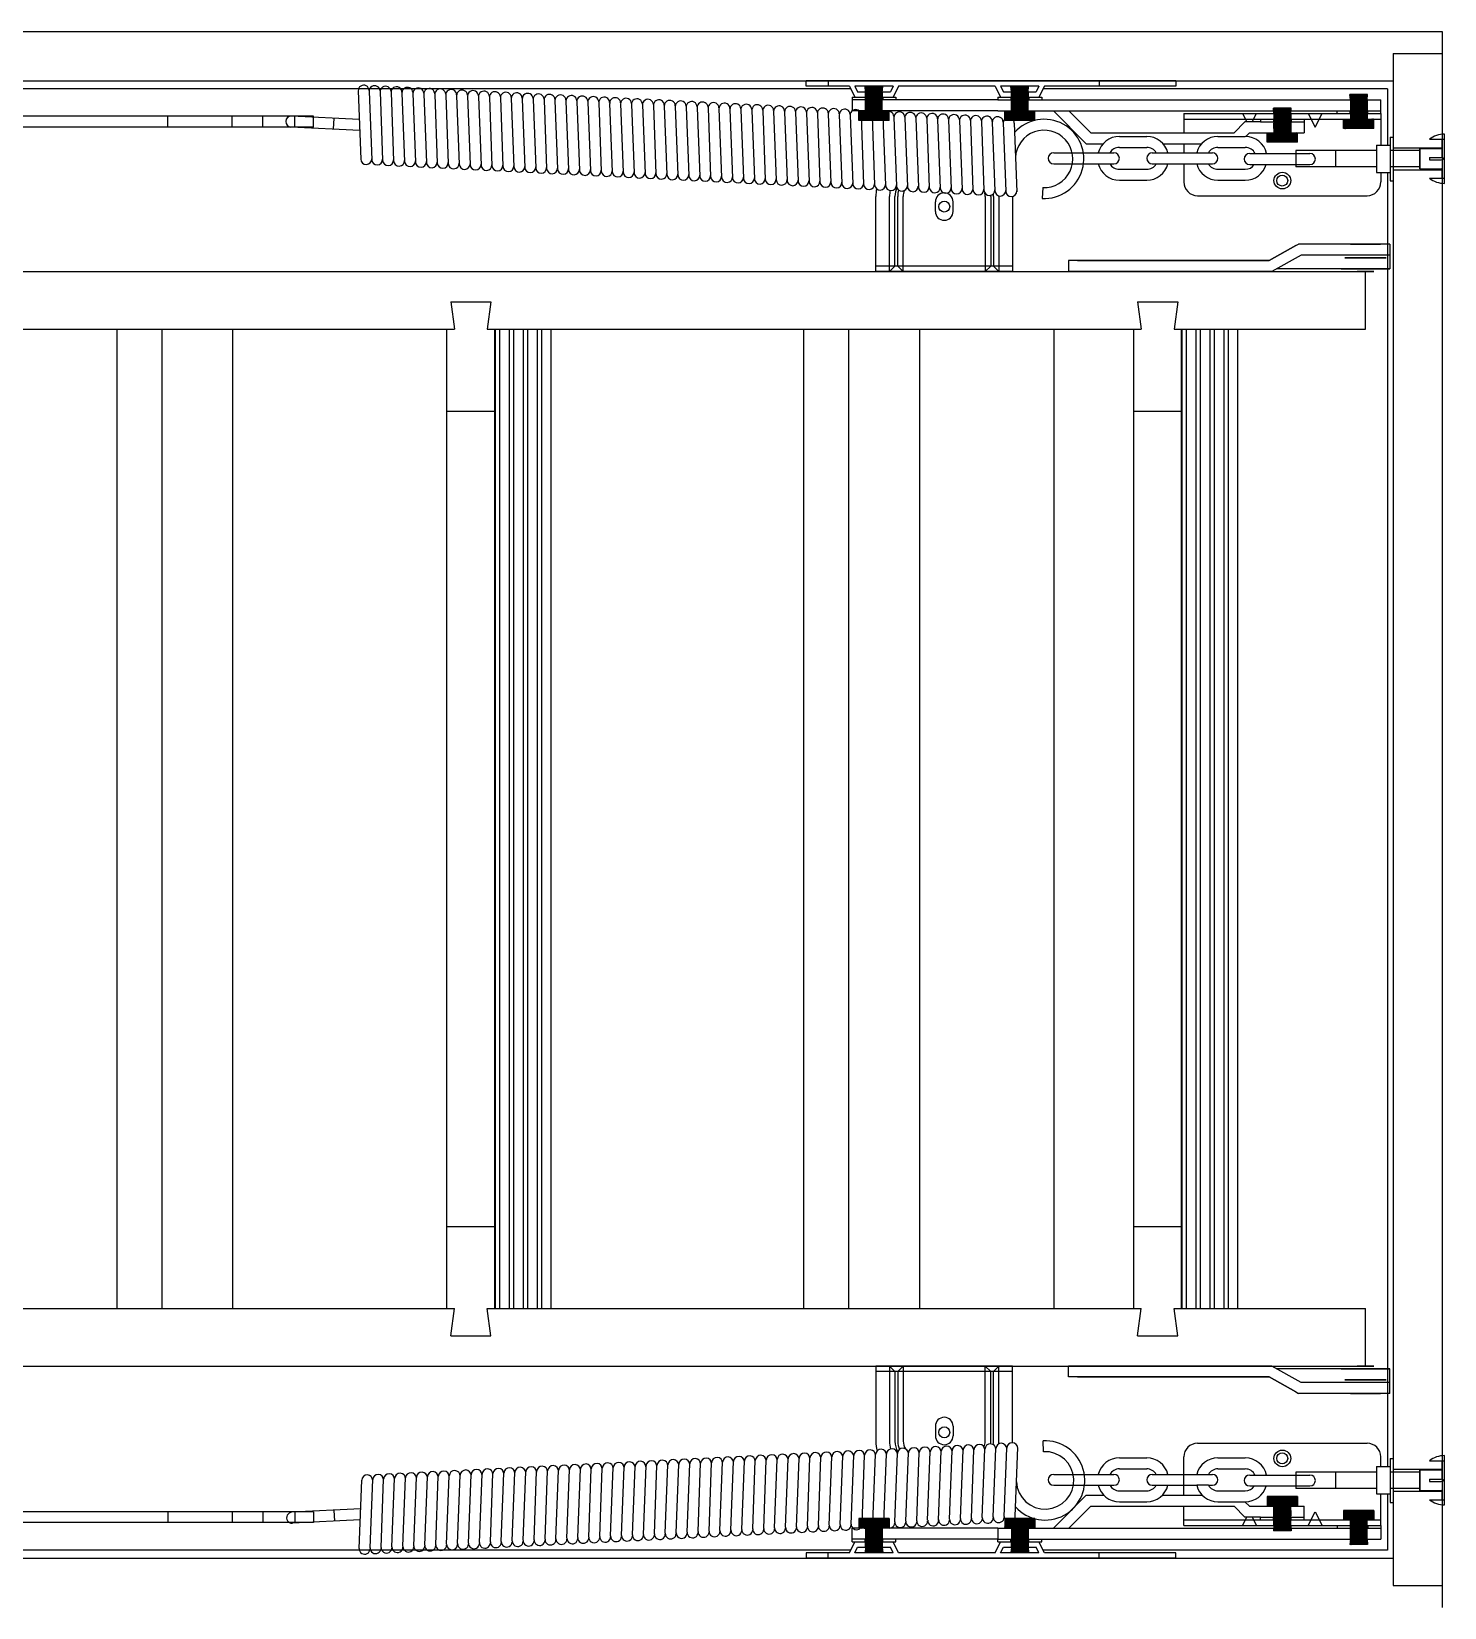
# Model space of a CAD drawing. Extents: x 267 to 3340, y 175 to 3589.
# Drawn here: x 2823 to 3340, y 1842 to 2418 of the extents above; entities that cross this region are included whole.
import ezdxf

# ---------------------------------------------------------------- set-up
doc = ezdxf.new("R2010")
doc.units = 0
doc.header["$LTSCALE"] = 20
doc.header["$MEASUREMENT"] = 0
doc.layers.get('0').update_dxf_attribs({"linetype": 'CONTINUOUS'})
pattern_1 = [(135, (5582.54032, -11795.42101), (-0.0883883476, -0.0883883476), [])]
pattern_2 = [(135, (5582.54032, -11695.42101), (-0.0883883476, -0.0883883476), [])]

msp = doc.modelspace()

# ---------------------------------------------------------------- hatches: boundary and pattern name
at = {"linetype": 'CONTINUOUS', "ltscale": 2}
h = msp.add_hatch(dxfattribs=at)
h.set_pattern_fill('ANSI31', angle=90, style=0)
h.set_pattern_definition(pattern_1)
h.paths.add_polyline_path([(3134.09, 2396.29), (3134.27, 2398.29), (3127.82, 2398.29), (3127.99, 2396.29), (3127.99, 2389.29), (3125.54, 2389.29), (3125.54, 2385.79), (3136.54, 2385.79), (3136.54, 2389.29), (3134.09, 2389.29)])
h.paths.add_polyline_path([(3181.28, 2389.29), (3178.83, 2389.29), (3178.83, 2385.79), (3189.83, 2385.79), (3189.83, 2389.29), (3187.38, 2389.29), (3187.38, 2396.29), (3187.55, 2398.29), (3181.1, 2398.29), (3181.28, 2396.29)])
h = msp.add_hatch(dxfattribs=at)
h.set_pattern_fill('ANSI31', angle=90, style=0)
h.set_pattern_definition(pattern_1)
h.paths.add_polyline_path([(3277.22, 2381.29), (3274.77, 2381.29), (3274.77, 2377.79), (3285.77, 2377.79), (3285.77, 2381.29), (3283.32, 2381.29), (3283.32, 2388.29), (3283.49, 2390.29), (3277.04, 2390.29), (3277.22, 2388.29)])
h.paths.add_polyline_path([(3305.13, 2386.29), (3302.68, 2386.29), (3302.68, 2382.79), (3313.68, 2382.79), (3313.68, 2386.29), (3311.23, 2386.29), (3311.23, 2393.29), (3311.4, 2395.29), (3304.95, 2395.29), (3305.13, 2393.29)])
h = msp.add_hatch(dxfattribs=at)
h.set_pattern_fill('ANSI31', angle=90, style=0)
h.set_pattern_definition(pattern_2)
h.paths.add_polyline_path([(3277.22, 1872.29), (3277.04, 1870.29), (3283.49, 1870.29), (3283.32, 1872.29), (3283.32, 1879.29), (3285.77, 1879.29), (3285.77, 1882.79), (3274.77, 1882.79), (3274.77, 1879.29), (3277.22, 1879.29)])
h.paths.add_polyline_path([(3311.23, 1874.29), (3313.68, 1874.29), (3313.68, 1877.79), (3302.68, 1877.79), (3302.68, 1874.29), (3305.13, 1874.29), (3305.13, 1867.29), (3304.95, 1865.29), (3311.4, 1865.29), (3311.23, 1867.29)])
h = msp.add_hatch(dxfattribs=at)
h.set_pattern_fill('ANSI31', angle=90, style=0)
h.set_pattern_definition(pattern_2)
h.paths.add_polyline_path([(3187.38, 1871.29), (3189.83, 1871.29), (3189.83, 1874.79), (3178.83, 1874.79), (3178.83, 1871.29), (3181.28, 1871.29), (3181.28, 1864.29), (3181.1, 1862.29), (3187.55, 1862.29), (3187.38, 1864.29)])
h.paths.add_polyline_path([(3127.99, 1864.29), (3127.82, 1862.29), (3134.27, 1862.29), (3134.09, 1864.29), (3134.09, 1871.29), (3136.54, 1871.29), (3136.54, 1874.79), (3125.54, 1874.79), (3125.54, 1871.29), (3127.99, 1871.29)])

# ---------------------------------------------------------------- linework, layer by layer
at = {"color": 7, "linetype": 'CONTINUOUS', "ltscale": 2}
for p, q in [((2163.72, 2418.29), (3338.72, 2418.29)), ((3338.72, 2418.29), (3338.72, 1842.29)), ((3320.72, 2410.29), (3338.72, 2410.29)), ((3320.72, 2410.29), (3320.72, 1850.29)), ((2181.72, 2400.29), (3320.72, 2400.29)), ((3114.32, 2400.29), (3114.32, 2398.29)), ((3213.32, 2400.29), (3213.32, 2398.29)), ((3320.72, 2379.7), (3320.72, 2363.7)), ((3285.22, 2374.79), (3285.22, 2368.79)), ((3299.71, 2374.79), (3299.71, 2368.79)), ((3248.97, 2369.94), (3253.25, 2369.94)), ((3320.72, 1896.7), (3320.72, 1880.7)), ((3285.22, 1891.79), (3285.22, 1885.79)), ((3299.71, 1891.79), (3299.71, 1885.79)), ((3253.25, 1886.94), (3248.97, 1886.94)), ((3114.32, 1860.29), (3114.32, 1862.29)), ((3213.32, 1860.29), (3213.32, 1862.29)), ((2181.72, 1860.29), (3320.72, 1860.29)), ((3320.72, 1850.29), (3338.72, 1850.29))]:
    msp.add_line(p, q, dxfattribs=at)
at = {"color": 7, "linetype": 'CONTINUOUS'}
for p, q in [((3122.54, 2397.29), (2184.72, 2397.29)), ((2942.56, 2396.6), (2943.5, 2371.62)), ((2946.56, 2396.4), (2947.5, 2371.42)), ((2950.55, 2396.2), (2951.49, 2371.22)), ((3106.32, 2398.29), (3106.32, 2400.29)), ((3241.32, 2400.29), (3106.32, 2400.29)), ((3122.04, 2398.29), (3106.32, 2398.29)), ((3122.04, 2398.29), (3124.04, 2394.29)), ((3124.04, 2398.29), (3125.04, 2396.29)), ((3138.04, 2398.29), (3124.04, 2398.29)), ((3125.04, 2396.29), (3127.99, 2396.29)), ((3127.99, 2396.29), (3127.82, 2398.29)), ((3127.99, 2389.29), (3127.99, 2396.29)), ((3127.99, 2396.29), (3127.99, 2394.29)), ((3134.09, 2396.29), (3134.27, 2398.29)), ((3134.09, 2389.29), (3134.09, 2396.29)), ((3134.09, 2396.29), (3134.09, 2394.29)), ((3134.09, 2396.29), (3137.04, 2396.29)), ((3138.04, 2398.29), (3137.04, 2396.29)), ((3140.04, 2398.29), (3138.04, 2394.29)), ((3175.33, 2398.29), (3140.04, 2398.29)), ((3175.33, 2398.29), (3177.33, 2394.29)), ((3177.33, 2398.29), (3178.33, 2396.29)), ((3191.33, 2398.29), (3177.33, 2398.29)), ((3178.33, 2396.29), (3181.28, 2396.29)), ((3181.28, 2396.29), (3181.1, 2398.29)), ((3181.28, 2389.29), (3181.28, 2396.29)), ((3181.28, 2396.29), (3181.28, 2394.29)), ((3187.38, 2396.29), (3187.55, 2398.29)), ((3187.38, 2389.29), (3187.38, 2396.29)), ((3187.38, 2396.29), (3187.38, 2394.29)), ((3187.38, 2396.29), (3190.33, 2396.29)), ((3191.33, 2398.29), (3190.33, 2396.29)), ((3193.33, 2398.29), (3191.33, 2394.29)), ((3318.72, 2397.29), (3192.83, 2397.29)), ((3241.32, 2398.29), (3193.33, 2398.29)), ((3241.32, 2400.29), (3241.32, 2398.29)), ((3318.72, 2397.29), (3318.72, 2376.79)), ((2954.55, 2396.01), (2955.49, 2371.02)), ((2958.54, 2395.81), (2959.48, 2370.82)), ((2962.54, 2395.61), (2963.48, 2370.63)), ((2966.53, 2395.41), (2967.47, 2370.43)), ((2970.53, 2395.21), (2971.47, 2370.23)), ((2974.52, 2395.01), (2975.46, 2370.03)), ((2978.52, 2394.81), (2979.46, 2369.83)), ((2982.51, 2394.61), (2983.45, 2369.63)), ((2986.51, 2394.41), (2987.45, 2369.43)), ((2990.5, 2394.22), (2991.44, 2369.23)), ((2994.5, 2394.02), (2995.44, 2369.03)), ((2998.49, 2393.82), (2999.43, 2368.84)), ((3002.49, 2393.62), (3003.43, 2368.64)), ((3006.48, 2393.42), (3007.42, 2368.44)), ((3010.48, 2393.22), (3011.42, 2368.24)), ((3014.47, 2393.02), (3015.41, 2368.04)), ((3018.47, 2392.82), (3019.41, 2367.84)), ((3022.46, 2392.62), (3023.4, 2367.64)), ((3026.46, 2392.43), (3027.4, 2367.44)), ((3030.45, 2392.23), (3031.39, 2367.24)), ((3034.45, 2392.03), (3035.39, 2367.05)), ((3038.44, 2391.83), (3039.38, 2366.85)), ((3042.44, 2391.63), (3043.38, 2366.65)), ((3046.43, 2391.43), (3047.37, 2366.45)), ((3050.43, 2391.23), (3051.37, 2366.25)), ((3054.42, 2391.03), (3055.36, 2366.05)), ((3058.42, 2390.83), (3059.36, 2365.85)), ((3062.41, 2390.64), (3063.35, 2365.65)), ((3066.41, 2390.44), (3067.35, 2365.45)), ((3123.04, 2394.29), (3127.99, 2394.29)), ((3123.04, 2394.29), (3123.04, 2393.29)), ((3123.04, 2393.29), (3123.04, 2389.29)), ((3127.99, 2393.29), (3123.04, 2393.29)), ((3127.79, 2394.29), (3127.79, 2393.29)), ((3134.09, 2394.29), (3139.04, 2394.29)), ((3176.33, 2393.29), (3134.09, 2393.29)), ((3134.29, 2394.29), (3134.29, 2393.29)), ((3139.04, 2394.29), (3139.04, 2393.29)), ((3176.33, 2394.29), (3181.28, 2394.29)), ((3176.33, 2394.29), (3176.33, 2393.29)), ((3176.33, 2393.29), (3181.28, 2393.29)), ((3181.08, 2394.29), (3181.08, 2393.29)), ((3187.38, 2394.29), (3192.33, 2394.29)), ((3187.38, 2393.29), (3192.33, 2393.29)), ((3187.58, 2394.29), (3187.58, 2393.29)), ((3192.33, 2394.29), (3192.33, 2393.29)), ((3192.33, 2393.29), (3305.22, 2393.29)), ((3311.4, 2395.29), (3304.95, 2395.29)), ((3305.13, 2393.29), (3304.95, 2395.29)), ((3305.13, 2393.29), (3305.13, 2386.29)), ((3311.23, 2393.29), (3311.4, 2395.29)), ((3311.23, 2393.29), (3311.23, 2386.29)), ((3311.32, 2393.29), (3316.27, 2393.29)), ((3316.27, 2388.29), (3316.27, 2393.29)), ((2926.28, 2387.29, 0.07), (2791.46, 2387.29, 0.07)), ((2872.98, 2383.29, 0.07), (2872.98, 2387.29, 0.07)), ((2896.48, 2383.29, 0.07), (2896.48, 2387.29, 0.07)), ((2907.69, 2383.29, 0.07), (2907.69, 2387.29, 0.07)), ((2942.96, 2386.12), (2918.16, 2387.35)), ((2919.43, 2383.29, 0.07), (2919.43, 2387.29, 0.07)), ((2926.28, 2383.29, 0.07), (2926.28, 2387.29, 0.07)), ((2933.62, 2386.58), (2933.42, 2382.59)), ((3070.4, 2390.24), (3071.34, 2365.26)), ((3074.4, 2390.04), (3075.34, 2365.06)), ((3078.39, 2389.84), (3079.33, 2364.86)), ((3082.39, 2389.64), (3083.33, 2364.66)), ((3086.38, 2389.44), (3087.32, 2364.46)), ((3090.38, 2389.24), (3091.32, 2364.26)), ((3094.37, 2389.04), (3095.31, 2364.06)), ((3098.37, 2388.85), (3099.31, 2363.86)), ((3102.36, 2388.65), (3103.3, 2363.66)), ((3106.36, 2388.45), (3107.3, 2363.47)), ((3110.35, 2388.25), (3111.29, 2363.27)), ((3114.35, 2388.05), (3115.29, 2363.07)), ((3118.34, 2387.85), (3119.28, 2362.87)), ((3122.34, 2387.65), (3123.28, 2362.67)), ((3127.99, 2389.29), (3123.04, 2389.29)), ((3125.54, 2385.79), (3125.54, 2389.29)), ((3136.54, 2385.79), (3125.54, 2385.79)), ((3126.33, 2387.45), (3127.27, 2362.47)), ((3130.33, 2387.25), (3131.27, 2362.27)), ((3176.33, 2389.29), (3134.09, 2389.29)), ((3134.33, 2387.06), (3135.26, 2362.07)), ((3136.54, 2385.79), (3136.54, 2389.29)), ((3138.32, 2386.86), (3139.26, 2361.87)), ((3142.32, 2386.66), (3143.25, 2361.68)), ((3146.31, 2386.46), (3147.25, 2361.48)), ((3150.31, 2386.26), (3151.24, 2361.28)), ((3154.3, 2386.06), (3155.24, 2361.08)), ((3158.3, 2385.86), (3159.23, 2360.88)), ((3162.29, 2385.66), (3163.23, 2360.68)), ((3166.29, 2385.46), (3167.22, 2360.48)), ((3170.28, 2385.27), (3171.22, 2360.28)), ((3174.28, 2385.07), (3175.21, 2360.08)), ((3176.33, 2389.29), (3181.28, 2389.29)), ((3178.27, 2384.87), (3179.21, 2359.89)), ((3178.83, 2385.79), (3178.83, 2389.29)), ((3189.83, 2385.79), (3178.83, 2385.79)), ((3182.26, 2384.77), (3183.2, 2359.69)), ((3187.38, 2389.29), (3277.13, 2389.29)), ((3189.83, 2385.79), (3189.83, 2389.29)), ((3208.61, 2377.29), (3196.61, 2389.29)), ((3210.27, 2381.29), (3202.27, 2389.29)), ((3244.27, 2388.29), (3277.22, 2388.29)), ((3244.27, 2388.29), (3244.27, 2381.29)), ((3244.27, 2386.29), (3277.22, 2386.29)), ((3266.61, 2385.29), (3262.61, 2381.29)), ((3265.77, 2388.29), (3267.27, 2385.29)), ((3272.27, 2385.29), (3266.61, 2385.29)), ((3269.27, 2385.29), (3270.77, 2388.29)), ((3272.27, 2386.29), (3272.27, 2385.29)), ((3272.27, 2385.29), (3277.22, 2385.29)), ((3277.02, 2386.29), (3277.02, 2385.29)), ((3283.49, 2390.29), (3277.04, 2390.29)), ((3277.22, 2388.29), (3277.04, 2390.29)), ((3277.22, 2388.29), (3277.22, 2381.29)), ((3277.22, 2382.79), (3277.22, 2384.79)), ((3283.32, 2388.29), (3283.49, 2390.29)), ((3283.32, 2388.29), (3283.32, 2381.29)), ((3283.32, 2388.29), (3305.22, 2388.29)), ((3283.32, 2386.29), (3305.22, 2386.29)), ((3283.32, 2385.29), (3288.27, 2385.29)), ((3283.32, 2382.79), (3283.32, 2384.79)), ((3283.4, 2389.29), (3305.22, 2389.29)), ((3283.52, 2386.29), (3283.52, 2385.29)), ((3288.27, 2386.29), (3288.27, 2385.29)), ((3288.27, 2385.29), (3288.27, 2381.29)), ((3289.77, 2388.29), (3292.27, 2383.29)), ((3292.27, 2383.29), (3294.77, 2388.29)), ((3300.27, 2388.29), (3300.27, 2389.29)), ((3300.27, 2388.29), (3305.22, 2388.29)), ((3302.68, 2382.79), (3302.68, 2386.29)), ((3305.02, 2388.29), (3305.02, 2389.29)), ((3311.32, 2389.29), (3316.27, 2389.29)), ((3311.32, 2388.29), (3316.27, 2388.29)), ((3311.32, 2388.29), (3316.27, 2388.29)), ((3311.32, 2386.29), (3316.27, 2386.29)), ((3311.52, 2388.29), (3311.52, 2389.29)), ((3313.68, 2382.79), (3313.68, 2386.29)), ((3316.27, 2388.29), (3316.27, 2376.79)), ((2926.28, 2383.29, 0.07), (2791.46, 2383.29, 0.07)), ((2943.11, 2382.1), (2917.96, 2383.36)), ((3210.27, 2381.29), (3262.61, 2381.29)), ((3220.72, 2379.94), (3230.72, 2379.94)), ((3256.72, 2379.94), (3266.72, 2379.94)), ((3268.27, 2381.29), (3266.92, 2379.94)), ((3268.27, 2381.29), (3277.22, 2381.29)), ((3274.77, 2377.79), (3274.77, 2381.29)), ((3283.32, 2381.29), (3288.27, 2381.29)), ((3285.77, 2377.79), (3285.77, 2381.29)), ((3313.68, 2382.79), (3302.68, 2382.79)), ((3319.72, 2379.7), (3319.72, 2363.7)), ((3319.72, 2379.7), (3320.72, 2379.7)), ((3334.02, 2378.91), (3339.52, 2378.91)), ((3338.72, 2372.59), (3338.72, 2378.91)), ((3339.52, 2362.79), (3339.52, 2380.79)), ((3196.72, 2373.94), (3218.72, 2373.94)), ((3208.61, 2377.29), (3214.76, 2377.29)), ((3220.72, 2375.94), (3230.72, 2375.94)), ((3232.72, 2373.94), (3254.72, 2373.94)), ((3236.67, 2377.29), (3250.76, 2377.29)), ((3244.27, 2377.29), (3244.27, 2373.94)), ((3256.72, 2375.94), (3266.72, 2375.94)), ((3268.34, 2373.69), (3290.34, 2373.69)), ((3285.77, 2377.79), (3274.77, 2377.79)), ((3314.72, 2374.79), (3285.22, 2374.79)), ((3314.72, 2376.79), (3314.72, 2366.79)), ((3314.72, 2376.79), (3319.72, 2376.79)), ((3314.72, 2374.79), (3314.72, 2368.79)), ((3330.52, 2374.79), (3319.72, 2374.79)), ((3320.72, 2375.79), (3338.72, 2375.79)), ((3330.52, 2375.54), (3338.32, 2375.54)), ((3330.52, 2368.04), (3330.52, 2375.54)), ((3330.52, 2375.54), (3330.52, 2368.04)), ((3196.72, 2369.94), (3218.72, 2369.94)), ((3220.72, 2367.94), (3230.72, 2367.94)), ((3232.72, 2369.94), (3248.97, 2369.94)), ((3244.27, 2369.94), (3244.27, 2363.29)), ((3253.25, 2369.94), (3254.72, 2369.94)), ((3256.72, 2367.94), (3266.72, 2367.94)), ((3268.34, 2369.69), (3290.34, 2369.69)), ((3314.72, 2368.79), (3285.22, 2368.79)), ((3330.52, 2368.79), (3319.72, 2368.79)), ((3320.72, 2367.79), (3338.72, 2367.79)), ((3330.52, 2368.04), (3338.32, 2368.04)), ((3334.02, 2372.19), (3334.02, 2371.39)), ((3334.02, 2372.19), (3338.32, 2372.19)), ((3334.02, 2371.39), (3338.32, 2371.39)), ((3338.72, 2371.46), (3338.72, 2364.66)), ((3338.72, 2364.66), (3338.72, 2367.64)), ((3220.72, 2363.94), (3230.72, 2363.94)), ((3256.72, 2363.94), (3266.72, 2363.94)), ((3314.72, 2366.79), (3319.72, 2366.79)), ((3316.27, 2366.79), (3316.27, 2363.29)), ((3318.72, 2366.79), (3318.72, 1893.79)), ((3319.72, 2363.7), (3320.72, 2363.7)), ((3334.02, 2364.66), (3339.52, 2364.66)), ((3131.72, 2330.54), (3131.72, 2358.04)), ((3136.72, 2330.54), (3136.72, 2358.04)), ((3138.72, 2332.54), (3138.72, 2358.04)), ((3139.72, 2332.54), (3139.72, 2358.04)), ((3141.72, 2330.54), (3141.72, 2358.04)), ((3153.47, 2352.54), (3153.47, 2356.04)), ((3159.97, 2352.54), (3159.97, 2356.04)), ((3171.72, 2358.04), (3171.72, 2330.54)), ((3173.72, 2358.04), (3173.72, 2332.54)), ((3174.72, 2358.04), (3174.72, 2332.54)), ((3176.72, 2358.04), (3176.72, 2330.54)), ((3181.72, 2358.03), (3181.72, 2330.54)), ((3192.7, 2361.22), (3192.5, 2357.22)), ((3249.27, 2358.29), (3311.27, 2358.29)), ((3285.2, 2340.03, 25), (3275.42, 2334.54, 25)), ((3275.42, 2334.54), (3285.2, 2340.03)), ((3285.2, 2340.03, 25), (3286.12, 2340.54, 25)), ((3285.2, 2340.03), (3286.12, 2340.54)), ((3316.21, 2340.54, 25), (3286.12, 2340.54, 25)), ((3287.16, 2340.54), (3286.12, 2340.54)), ((3286.12, 2340.54), (3286.12, 2340.54, 25)), ((3319.56, 2340.54), (3287.16, 2340.54)), ((3319.56, 2340.54, 12.5), (3319.56, 2331.54, 12.5)), ((3275.42, 2334.54), (3202.07, 2334.54)), ((3202.07, 2334.54, 12.5), (3202.07, 2334.54)), ((3202.07, 2334.54, 12.5), (3202.07, 2330.54)), ((3205.42, 2334.54, 25), (3275.42, 2334.54, 25)), ((3275.42, 2334.54, 25), (3275.42, 2334.54)), ((3287.16, 2336.54), (3276.46, 2330.54)), ((3316.21, 2336.54, 25), (3287.16, 2336.54, 25)), ((3319.56, 2336.54), (3287.16, 2336.54)), ((2306.72, 2330.54), (3310.72, 2330.54)), ((3181.72, 2332.54), (3131.72, 2332.54)), ((3181.72, 2330.54), (3131.72, 2330.54)), ((3138.72, 2332.54), (3136.72, 2330.54)), ((3141.72, 2330.54), (3139.72, 2332.54)), ((3173.72, 2332.54), (3171.72, 2330.54)), ((3176.72, 2330.54), (3174.72, 2332.54)), ((3202.07, 2330.54, 37.5), (3276.46, 2330.54, 25)), ((3276.46, 2330.54), (3202.07, 2330.54, 12.5)), ((3310.72, 2309.54), (3310.72, 2330.54)), ((2976.37, 2319.54), (2991.07, 2319.54)), ((2976.37, 2319.54), (2977.71, 2309.54)), ((2991.07, 2319.54), (2989.74, 2309.54)), ((3227.37, 2319.54), (3228.71, 2309.54)), ((3227.37, 2319.54), (3242.07, 2319.54)), ((3242.07, 2319.54), (3240.74, 2309.54)), ((2738.74, 2309.54), (2977.71, 2309.54)), ((2854.31, 2309.54), (2854.31, 2149.38)), ((2870.76, 2309.54), (2870.76, 2149.38)), ((2896.65, 2309.54), (2896.65, 2149.38)), ((2974.97, 2149.38), (2974.97, 2309.54)), ((2989.74, 2309.54), (3228.71, 2309.54)), ((2992.47, 2149.38), (2992.47, 2309.54)), ((2992.67, 2149.38), (2992.67, 2309.54)), ((2994.26, 2149.38), (2994.26, 2309.54)), ((2997.8, 2149.38), (2997.8, 2309.54)), ((2999.39, 2149.38), (2999.39, 2309.54)), ((3002.93, 2149.38), (3002.93, 2309.54)), ((3004.52, 2149.38), (3004.52, 2309.54)), ((3008.06, 2149.38), (3008.06, 2309.54)), ((3009.65, 2149.38), (3009.65, 2309.54)), ((3013.03, 2149.38), (3013.03, 2309.54)), ((3105.31, 2309.54), (3105.31, 2149.38)), ((3121.76, 2309.54), (3121.76, 2149.38)), ((3147.65, 2309.54), (3147.65, 2149.38)), ((3196.72, 2309.54), (3196.72, 1951.54)), ((3225.97, 2149.38), (3225.97, 2309.54)), ((3240.74, 2309.54), (3310.72, 2309.54)), ((3243.47, 2149.38), (3243.47, 2309.54)), ((3243.67, 2149.38), (3243.67, 2309.54)), ((3245.26, 2149.38), (3245.26, 2309.54)), ((3248.8, 2149.38), (3248.8, 2309.54)), ((3250.39, 2149.38), (3250.39, 2309.54)), ((3253.93, 2149.38), (3253.93, 2309.54)), ((3255.52, 2149.38), (3255.52, 2309.54)), ((3259.06, 2149.38), (3259.06, 2309.54)), ((3260.65, 2149.38), (3260.65, 2309.54)), ((3264.03, 2149.38), (3264.03, 2309.54)), ((2974.97, 2279.54), (2992.47, 2279.54)), ((3225.97, 2279.54), (3243.47, 2279.54)), ((2854.31, 2149.38), (2854.31, 1951.54)), ((2870.76, 2149.38), (2870.76, 1951.54)), ((2896.65, 2149.38), (2896.65, 1951.54)), ((2974.97, 1951.54), (2974.97, 2149.38)), ((2992.47, 1951.54), (2992.47, 2149.38)), ((2992.67, 1951.54), (2992.67, 2149.38)), ((2994.26, 1951.54), (2994.26, 2149.38)), ((2997.8, 1951.54), (2997.8, 2149.38)), ((2999.39, 1951.54), (2999.39, 2149.38)), ((3002.93, 1951.54), (3002.93, 2149.38)), ((3004.52, 1951.54), (3004.52, 2149.38)), ((3008.06, 1951.54), (3008.06, 2149.38)), ((3009.65, 1951.54), (3009.65, 2149.38)), ((3013.03, 1951.54), (3013.03, 2149.38)), ((3105.31, 2149.38), (3105.31, 1951.54)), ((3121.76, 2149.38), (3121.76, 1951.54)), ((3147.65, 2149.38), (3147.65, 1951.54)), ((3225.97, 1951.54), (3225.97, 2149.38)), ((3243.47, 1951.54), (3243.47, 2149.38)), ((3243.67, 1951.54), (3243.67, 2149.38)), ((3245.26, 1951.54), (3245.26, 2149.38)), ((3248.8, 1951.54), (3248.8, 2149.38)), ((3250.39, 1951.54), (3250.39, 2149.38)), ((3253.93, 1951.54), (3253.93, 2149.38)), ((3255.52, 1951.54), (3255.52, 2149.38)), ((3259.06, 1951.54), (3259.06, 2149.38)), ((3260.65, 1951.54), (3260.65, 2149.38)), ((3264.03, 1951.54), (3264.03, 2149.38)), ((2974.97, 1981.54), (2992.47, 1981.54)), ((3225.97, 1981.54), (3243.47, 1981.54)), ((2738.74, 1951.54), (2977.71, 1951.54)), ((2976.37, 1941.54), (2977.71, 1951.54)), ((2991.07, 1941.54), (2989.74, 1951.54)), ((2989.74, 1951.54), (3228.71, 1951.54)), ((3227.37, 1941.54), (3228.71, 1951.54)), ((3242.07, 1941.54), (3240.74, 1951.54)), ((3240.74, 1951.54), (3310.72, 1951.54)), ((3310.72, 1930.54), (3310.72, 1951.54)), ((2976.37, 1941.54), (2991.07, 1941.54)), ((3227.37, 1941.54), (3242.07, 1941.54)), ((2306.72, 1930.54), (3310.72, 1930.54)), ((3131.72, 1930.54), (3131.72, 1903.04)), ((3181.72, 1930.54), (3131.72, 1930.54)), ((3138.72, 1928.54), (3136.72, 1930.54)), ((3136.72, 1930.54), (3136.72, 1903.04)), ((3141.72, 1930.54), (3139.72, 1928.54)), ((3141.72, 1930.54), (3141.72, 1903.04)), ((3173.72, 1928.54), (3171.72, 1930.54)), ((3171.72, 1903.04), (3171.72, 1930.54)), ((3176.72, 1930.54), (3174.72, 1928.54)), ((3176.72, 1903.04), (3176.72, 1930.54)), ((3181.72, 1903.04), (3181.72, 1930.54)), ((3202.07, 1930.54, 37.5), (3276.46, 1930.54, 25)), ((3202.07, 1926.54, 12.5), (3202.07, 1930.54)), ((3276.46, 1930.54), (3202.07, 1930.54, 12.5)), ((3287.16, 1924.54), (3276.46, 1930.54)), ((3181.72, 1928.54), (3131.72, 1928.54)), ((3138.72, 1928.54), (3138.72, 1903.04)), ((3139.72, 1928.54), (3139.72, 1903.04)), ((3173.72, 1903.04), (3173.72, 1928.54)), ((3174.72, 1903.04), (3174.72, 1928.54)), ((3275.42, 1926.54), (3202.07, 1926.54)), ((3202.07, 1926.54, 12.5), (3202.07, 1926.54)), ((3205.42, 1926.54, 25), (3275.42, 1926.54, 25)), ((3285.2, 1921.05, 25), (3275.42, 1926.54, 25)), ((3275.42, 1926.54), (3285.2, 1921.05)), ((3275.42, 1926.54, 25), (3275.42, 1926.54)), ((3316.21, 1924.54, 25), (3287.16, 1924.54, 25)), ((3319.56, 1924.54), (3287.16, 1924.54)), ((3319.56, 1920.54, 12.5), (3319.56, 1929.54, 12.5)), ((3285.2, 1921.05, 25), (3286.12, 1920.54, 25)), ((3285.2, 1921.05), (3286.12, 1920.54)), ((3316.21, 1920.54, 25), (3286.12, 1920.54, 25)), ((3287.16, 1920.54), (3286.12, 1920.54)), ((3286.12, 1920.54), (3286.12, 1920.54, 25)), ((3319.56, 1920.54), (3287.16, 1920.54)), ((3153.47, 1908.54), (3153.47, 1905.04)), ((3159.97, 1908.54), (3159.97, 1905.04)), ((3193.05, 1899.23), (3192.85, 1903.22)), ((3249.27, 1902.29), (3311.27, 1902.29)), ((3070.76, 1870.21), (3071.7, 1895.19)), ((3074.75, 1870.41), (3075.69, 1895.39)), ((3078.75, 1870.6), (3079.69, 1895.59)), ((3082.74, 1870.8), (3083.68, 1895.79)), ((3086.74, 1871), (3087.68, 1895.99)), ((3090.73, 1871.2), (3091.67, 1896.18)), ((3094.73, 1871.4), (3095.67, 1896.38)), ((3098.72, 1871.6), (3099.66, 1896.58)), ((3102.72, 1871.8), (3103.66, 1896.78)), ((3106.71, 1872), (3107.65, 1896.98)), ((3110.71, 1872.2), (3111.65, 1897.18)), ((3114.7, 1872.39), (3115.64, 1897.38)), ((3118.7, 1872.59), (3119.64, 1897.58)), ((3122.69, 1872.79), (3123.63, 1897.78)), ((3126.69, 1872.99), (3127.63, 1897.97)), ((3130.68, 1873.19), (3131.62, 1898.17)), ((3134.68, 1873.39), (3135.62, 1898.37)), ((3138.67, 1873.59), (3139.61, 1898.57)), ((3142.67, 1873.79), (3143.61, 1898.77)), ((3146.66, 1873.99), (3147.6, 1898.97)), ((3150.66, 1874.18), (3151.6, 1899.17)), ((3154.65, 1874.38), (3155.59, 1899.37)), ((3158.65, 1874.58), (3159.59, 1899.57)), ((3162.64, 1874.78), (3163.58, 1899.76)), ((3166.64, 1874.98), (3167.58, 1899.96)), ((3170.63, 1875.18), (3171.57, 1900.16)), ((3174.63, 1875.38), (3175.57, 1900.36)), ((3178.62, 1875.58), (3179.56, 1900.56)), ((3182.62, 1875.67), (3183.56, 1900.76)), ((3220.72, 1896.94), (3230.72, 1896.94)), ((3244.27, 1883.29), (3244.27, 1897.29)), ((3256.72, 1896.94), (3266.72, 1896.94)), ((3316.27, 1893.79), (3316.27, 1897.29)), ((3319.72, 1896.7), (3319.72, 1880.7)), ((3319.72, 1896.7), (3320.72, 1896.7)), ((3334.02, 1895.91), (3339.52, 1895.91)), ((3338.72, 1889.59), (3338.72, 1895.91)), ((3339.52, 1879.79), (3339.52, 1897.79)), ((2954.9, 1864.44), (2955.84, 1889.42)), ((2958.9, 1864.64), (2959.83, 1889.62)), ((2962.89, 1864.84), (2963.83, 1889.82)), ((2966.89, 1865.04), (2967.82, 1890.02)), ((2970.88, 1865.24), (2971.82, 1890.22)), ((2974.88, 1865.43), (2975.81, 1890.42)), ((2978.87, 1865.63), (2979.81, 1890.62)), ((2982.87, 1865.83), (2983.8, 1890.81)), ((2986.86, 1866.03), (2987.8, 1891.01)), ((2990.86, 1866.23), (2991.79, 1891.21)), ((2994.85, 1866.43), (2995.79, 1891.41)), ((2998.85, 1866.63), (2999.78, 1891.61)), ((3002.84, 1866.83), (3003.78, 1891.81)), ((3006.84, 1867.03), (3007.77, 1892.01)), ((3010.83, 1867.22), (3011.77, 1892.21)), ((3014.83, 1867.42), (3015.76, 1892.41)), ((3018.82, 1867.62), (3019.76, 1892.6)), ((3022.82, 1867.82), (3023.75, 1892.8)), ((3026.81, 1868.02), (3027.75, 1893)), ((3030.81, 1868.22), (3031.74, 1893.2)), ((3034.8, 1868.42), (3035.74, 1893.4)), ((3038.8, 1868.62), (3039.73, 1893.6)), ((3042.79, 1868.82), (3043.73, 1893.8)), ((3046.79, 1869.01), (3047.73, 1894)), ((3050.78, 1869.21), (3051.72, 1894.2)), ((3054.78, 1869.41), (3055.72, 1894.39)), ((3058.77, 1869.61), (3059.71, 1894.59)), ((3062.77, 1869.81), (3063.71, 1894.79)), ((3066.76, 1870.01), (3067.7, 1894.99)), ((3196.72, 1890.94), (3218.72, 1890.94)), ((3220.72, 1892.94), (3230.72, 1892.94)), ((3232.72, 1890.94), (3254.72, 1890.94)), ((3256.72, 1892.94), (3266.72, 1892.94)), ((3268.34, 1890.69), (3290.34, 1890.69)), ((3314.72, 1891.79), (3285.22, 1891.79)), ((3314.72, 1893.79), (3314.72, 1883.79)), ((3314.72, 1893.79), (3319.72, 1893.79)), ((3314.72, 1891.79), (3314.72, 1885.79)), ((3330.52, 1891.79), (3319.72, 1891.79)), ((3320.72, 1892.79), (3338.72, 1892.79)), ((3330.52, 1892.54), (3338.32, 1892.54)), ((3330.52, 1885.04), (3330.52, 1892.54)), ((3330.52, 1892.54), (3330.52, 1885.04)), ((2942.92, 1863.84), (2943.85, 1888.83)), ((2946.91, 1864.04), (2947.85, 1889.02)), ((2950.91, 1864.24), (2951.84, 1889.22)), ((3196.72, 1886.94), (3218.72, 1886.94)), ((3220.72, 1884.94), (3230.72, 1884.94)), ((3232.72, 1886.94), (3248.97, 1886.94)), ((3253.25, 1886.94), (3254.72, 1886.94)), ((3256.72, 1884.94), (3266.72, 1884.94)), ((3268.34, 1886.69), (3290.34, 1886.69)), ((3314.72, 1885.79), (3285.22, 1885.79)), ((3314.72, 1883.79), (3319.72, 1883.79)), ((3316.27, 1872.29), (3316.27, 1883.79)), ((3318.72, 1883.79), (3318.72, 1863.29)), ((3330.52, 1885.79), (3319.72, 1885.79)), ((3320.72, 1884.79), (3338.72, 1884.79)), ((3330.52, 1885.04), (3338.32, 1885.04)), ((3334.02, 1889.19), (3334.02, 1888.39)), ((3334.02, 1889.19), (3338.32, 1889.19)), ((3334.02, 1888.39), (3338.32, 1888.39)), ((3338.72, 1888.46), (3338.72, 1881.66)), ((3338.72, 1881.66), (3338.72, 1884.64)), ((2943.46, 1878.34), (2918.31, 1877.09)), ((2933.98, 1873.86), (2933.78, 1877.86)), ((3208.61, 1883.29), (3196.61, 1871.29)), ((3210.27, 1879.29), (3202.27, 1871.29)), ((3208.61, 1883.29), (3215.06, 1883.29)), ((3210.27, 1879.29), (3262.61, 1879.29)), ((3220.72, 1880.94), (3230.72, 1880.94)), ((3236.37, 1883.29), (3251.06, 1883.29)), ((3244.27, 1872.29), (3244.27, 1879.29)), ((3256.72, 1880.94), (3266.72, 1880.94)), ((3266.61, 1875.29), (3262.61, 1879.29)), ((3268.27, 1879.29), (3266.61, 1880.94)), ((3268.27, 1879.29), (3277.22, 1879.29)), ((3274.77, 1882.79), (3274.77, 1879.29)), ((3285.77, 1882.79), (3274.77, 1882.79)), ((3277.22, 1872.29), (3277.22, 1879.29)), ((3277.22, 1877.79), (3277.22, 1875.79)), ((3283.32, 1872.29), (3283.32, 1879.29)), ((3283.32, 1879.29), (3288.27, 1879.29)), ((3283.32, 1877.79), (3283.32, 1875.79)), ((3285.77, 1882.79), (3285.77, 1879.29)), ((3288.27, 1875.29), (3288.27, 1879.29)), ((3313.68, 1877.79), (3302.68, 1877.79)), ((3302.68, 1877.79), (3302.68, 1874.29)), ((3313.68, 1877.79), (3313.68, 1874.29)), ((3319.72, 1880.7), (3320.72, 1880.7)), ((3334.02, 1881.66), (3339.52, 1881.66)), ((2926.28, 1877.29, 0.07), (2791.46, 1877.29, 0.07)), ((2926.28, 1873.29, 0.07), (2791.46, 1873.29, 0.07)), ((2872.98, 1877.29, 0.07), (2872.98, 1873.29, 0.07)), ((2896.48, 1877.29, 0.07), (2896.48, 1873.29, 0.07)), ((2907.69, 1877.29, 0.07), (2907.69, 1873.29, 0.07)), ((2943.31, 1874.33), (2918.51, 1873.09)), ((2919.43, 1877.29, 0.07), (2919.43, 1873.29, 0.07)), ((2926.28, 1877.29, 0.07), (2926.28, 1873.29, 0.07)), ((3125.54, 1874.79), (3125.54, 1871.29)), ((3136.54, 1874.79), (3125.54, 1874.79)), ((3136.54, 1874.79), (3136.54, 1871.29)), ((3189.83, 1874.79), (3178.83, 1874.79)), ((3178.83, 1874.79), (3178.83, 1871.29)), ((3189.83, 1874.79), (3189.83, 1871.29)), ((3244.27, 1874.29), (3277.22, 1874.29)), ((3244.27, 1872.29), (3277.22, 1872.29)), ((3265.77, 1872.29), (3267.27, 1875.29)), ((3272.27, 1875.29), (3266.61, 1875.29)), ((3269.27, 1875.29), (3270.77, 1872.29)), ((3272.27, 1875.29), (3277.22, 1875.29)), ((3272.27, 1874.29), (3272.27, 1875.29)), ((3277.02, 1874.29), (3277.02, 1875.29)), ((3277.22, 1872.29), (3277.04, 1870.29)), ((3277.22, 1872.29), (3277.22, 1874.29)), ((3283.32, 1875.29), (3288.27, 1875.29)), ((3283.32, 1874.29), (3305.22, 1874.29)), ((3283.32, 1872.29), (3283.32, 1874.29)), ((3283.32, 1872.29), (3283.49, 1870.29)), ((3283.32, 1872.29), (3305.22, 1872.29)), ((3283.52, 1874.29), (3283.52, 1875.29)), ((3288.27, 1874.29), (3288.27, 1875.29)), ((3289.77, 1872.29), (3292.27, 1877.29)), ((3292.27, 1877.29), (3294.77, 1872.29)), ((3300.27, 1872.29), (3300.27, 1871.29)), ((3300.27, 1872.29), (3305.22, 1872.29)), ((3305.02, 1872.29), (3305.02, 1871.29)), ((3305.13, 1867.29), (3305.13, 1874.29)), ((3311.23, 1867.29), (3311.23, 1874.29)), ((3311.32, 1874.29), (3316.27, 1874.29)), ((3311.32, 1872.29), (3316.27, 1872.29)), ((3311.32, 1872.29), (3316.27, 1872.29)), ((3311.52, 1872.29), (3311.52, 1871.29)), ((3316.27, 1872.29), (3316.27, 1867.29)), ((3122.04, 1862.29), (3124.04, 1866.29)), ((3127.99, 1871.29), (3123.04, 1871.29)), ((3123.04, 1867.29), (3123.04, 1871.29)), ((3127.99, 1867.29), (3123.04, 1867.29)), ((3123.04, 1866.29), (3123.04, 1867.29)), ((3123.04, 1866.29), (3127.99, 1866.29)), ((3127.79, 1866.29), (3127.79, 1867.29)), ((3127.99, 1871.29), (3127.99, 1864.29)), ((3127.99, 1864.29), (3127.99, 1866.29)), ((3134.09, 1871.29), (3134.09, 1864.29)), ((3176.33, 1871.29), (3134.09, 1871.29)), ((3176.33, 1867.29), (3134.09, 1867.29)), ((3134.09, 1866.29), (3139.04, 1866.29)), ((3134.09, 1864.29), (3134.09, 1866.29)), ((3134.29, 1866.29), (3134.29, 1867.29)), ((3140.04, 1862.29), (3138.04, 1866.29)), ((3139.04, 1866.29), (3139.04, 1867.29)), ((3175.33, 1862.29), (3177.33, 1866.29)), ((3176.33, 1871.29), (3176.33, 1867.29)), ((3176.33, 1871.29), (3181.28, 1871.29)), ((3176.33, 1867.29), (3181.28, 1867.29)), ((3176.33, 1866.29), (3176.33, 1867.29)), ((3176.33, 1866.29), (3181.28, 1866.29)), ((3181.08, 1866.29), (3181.08, 1867.29)), ((3181.28, 1871.29), (3181.28, 1864.29)), ((3181.28, 1864.29), (3181.28, 1866.29)), ((3187.38, 1871.29), (3187.38, 1864.29)), ((3187.38, 1871.29), (3277.13, 1871.29)), ((3187.38, 1867.29), (3192.33, 1867.29)), ((3187.38, 1866.29), (3192.33, 1866.29)), ((3187.38, 1864.29), (3187.38, 1866.29)), ((3187.58, 1866.29), (3187.58, 1867.29)), ((3193.33, 1862.29), (3191.33, 1866.29)), ((3192.33, 1867.29), (3305.22, 1867.29)), ((3192.33, 1866.29), (3192.33, 1867.29)), ((3283.49, 1870.29), (3277.04, 1870.29)), ((3283.4, 1871.29), (3305.22, 1871.29)), ((3305.13, 1867.29), (3304.95, 1865.29)), ((3311.23, 1867.29), (3311.4, 1865.29)), ((3311.32, 1871.29), (3316.27, 1871.29)), ((3311.32, 1867.29), (3316.27, 1867.29)), ((3122.54, 1863.29), (2184.72, 1863.29)), ((3122.04, 1862.29), (3106.32, 1862.29)), ((3106.32, 1862.29), (3106.32, 1860.29)), ((3124.04, 1862.29), (3125.04, 1864.29)), ((3127.82, 1862.29), (3124.04, 1862.29)), ((3125.04, 1864.29), (3127.99, 1864.29)), ((3127.99, 1864.29), (3127.82, 1862.29)), ((3134.27, 1862.29), (3127.82, 1862.29)), ((3134.09, 1864.29), (3137.04, 1864.29)), ((3134.09, 1864.29), (3134.27, 1862.29)), ((3138.04, 1862.29), (3134.27, 1862.29)), ((3138.04, 1862.29), (3137.04, 1864.29)), ((3175.33, 1862.29), (3140.04, 1862.29)), ((3177.33, 1862.29), (3178.33, 1864.29)), ((3191.33, 1862.29), (3177.33, 1862.29)), ((3178.33, 1864.29), (3181.28, 1864.29)), ((3181.28, 1864.29), (3181.1, 1862.29)), ((3187.38, 1864.29), (3187.55, 1862.29)), ((3187.38, 1864.29), (3190.33, 1864.29)), ((3191.33, 1862.29), (3190.33, 1864.29)), ((3318.72, 1863.29), (3192.83, 1863.29)), ((3241.32, 1862.29), (3193.33, 1862.29)), ((3241.32, 1860.29), (3241.32, 1862.29)), ((3311.4, 1865.29), (3304.95, 1865.29)), ((3241.32, 1860.29), (3106.32, 1860.29))]:
    msp.add_line(p, q, dxfattribs=at)
at = {"color": 7, "linetype": 'CONTINUOUS', "extrusion": (-1.22461e-16, 1, 0)}
for p, q in [((3319.56, 2331.54, 37.5), (3278.24, 2331.54, 37.5)), ((3301.76, 2331.54, 12.5), (3319.56, 2331.54, 12.5))]:
    msp.add_line(p, q, dxfattribs=at)
at = {"color": 7, "linetype": 'CONTINUOUS', "extrusion": (-1.22461e-16, -1, 0)}
for p, q in [((3319.56, 1929.54, 37.5), (3278.24, 1929.54, 37.5)), ((3301.76, 1929.54, 12.5), (3319.56, 1929.54, 12.5))]:
    msp.add_line(p, q, dxfattribs=at)
at = {"color": 7, "linetype": 'CONTINUOUS'}
for centre, radius in [((3280.27, 2363.79), 3.05), ((3280.22, 2363.79), 2), ((3156.72, 2354.29), 2), ((3156.72, 1906.29), 2), ((3280.27, 1896.79), 3.05), ((3280.22, 1896.79), 2)]:
    msp.add_circle(centre, radius, dxfattribs=at)
at = {"color": 7, "linetype": 'CONTINUOUS', "extrusion": (1.22461e-16, -1, 0)}
msp.add_circle((3310.66, 12.5, -2340.54), 5.5, dxfattribs=at)
at = {"color": 7, "linetype": 'CONTINUOUS', "extrusion": (-1.22461e-16, 1, 0)}
for centre, radius in [((-3310.66, 12.5, 2335.54), 7.55), ((-3310.66, 12.5, 2335.54), 3.25), ((-3310.66, 12.5, 2330.54), 3)]:
    msp.add_circle(centre, radius, dxfattribs=at)
at = {"color": 7, "linetype": 'CONTINUOUS', "extrusion": (-1.22461e-16, -1, 0)}
for centre, radius in [((3310.66, 12.5, -1930.54), 3), ((3310.66, 12.5, -1925.54), 7.55), ((3310.66, 12.5, -1925.54), 3.25)]:
    msp.add_circle(centre, radius, dxfattribs=at)
at = {"color": 7, "linetype": 'CONTINUOUS', "extrusion": (1.22461e-16, 1, 0)}
msp.add_circle((-3310.66, 12.5, 1920.54), 5.5, dxfattribs=at)
at = {"color": 7, "linetype": 'CONTINUOUS'}
for centre, radius, start, end in [((2944.56, 2396.68), 2, 2.15, 182.15), ((2948.56, 2396.48), 2, 2.15, 182.15), ((2952.55, 2396.28), 2, 2.15, 182.15), ((2956.55, 2396.08), 2, 2.15, 182.15), ((2960.54, 2395.88), 2, 2.15, 182.15), ((2964.54, 2395.68), 2, 2.15, 182.15), ((2968.53, 2395.48), 2, 2.15, 182.15), ((2972.53, 2395.28), 2, 2.15, 182.15), ((2976.52, 2395.09), 2, 2.15, 182.15), ((2980.52, 2394.89), 2, 2.15, 182.15), ((2984.51, 2394.69), 2, 2.15, 182.15), ((2988.51, 2394.49), 2, 2.15, 182.15), ((2992.5, 2394.29), 2, 2.15, 182.15), ((2996.5, 2394.09), 2, 2.15, 182.15), ((3000.49, 2393.89), 2, 2.15, 182.15), ((3004.49, 2393.69), 2, 2.15, 182.15), ((3008.48, 2393.49), 2, 2.15, 182.15), ((3012.48, 2393.3), 2, 2.15, 182.15), ((3016.47, 2393.1), 2, 2.15, 182.15), ((3020.47, 2392.9), 2, 2.15, 182.15), ((3024.46, 2392.7), 2, 2.15, 182.15), ((3028.46, 2392.5), 2, 2.15, 182.15), ((3032.45, 2392.3), 2, 2.15, 182.15), ((3036.45, 2392.1), 2, 2.15, 182.15), ((3040.44, 2391.9), 2, 2.15, 182.15), ((3044.44, 2391.7), 2, 2.15, 182.15), ((3048.43, 2391.51), 2, 2.15, 182.15), ((3052.43, 2391.31), 2, 2.15, 182.15), ((3056.42, 2391.11), 2, 2.15, 182.15), ((3060.42, 2390.91), 2, 2.15, 182.15), ((3064.41, 2390.71), 2, 2.15, 182.15), ((3068.41, 2390.51), 2, 2.15, 182.15), ((3072.4, 2390.31), 2, 2.15, 182.15), ((3076.4, 2390.11), 2, 2.15, 182.15), ((3080.39, 2389.91), 2, 2.15, 182.15), ((3084.39, 2389.72), 2, 2.15, 182.15), ((3088.38, 2389.52), 2, 2.15, 182.15), ((3092.38, 2389.32), 2, 2.15, 182.15), ((3096.37, 2389.12), 2, 2.15, 182.15), ((3100.37, 2388.92), 2, 2.15, 182.15), ((3104.36, 2388.72), 2, 2.15, 182.15), ((3108.36, 2388.52), 2, 2.15, 182.15), ((2918.06, 2385.35), 2, 87.15, 267.15), ((3112.35, 2388.32), 2, 2.15, 182.15), ((3116.35, 2388.12), 2, 2.15, 182.15), ((3120.34, 2387.93), 2, 2.15, 182.15), ((3124.34, 2387.73), 2, 2.15, 182.15), ((3128.33, 2387.53), 2, 2.15, 182.15), ((3132.33, 2387.33), 2, 2.15, 182.15), ((3136.32, 2387.13), 2, 2.15, 182.15), ((3140.32, 2386.93), 2, 2.15, 182.15), ((3144.31, 2386.73), 2, 2.15, 182.15), ((3148.31, 2386.53), 2, 2.15, 182.15), ((3152.3, 2386.33), 2, 2.15, 182.15), ((3156.3, 2386.14), 2, 2.15, 182.15), ((3160.29, 2385.94), 2, 2.15, 182.15), ((3164.29, 2385.74), 2, 2.15, 182.15), ((3168.28, 2385.54), 2, 2.15, 182.15), ((3172.28, 2385.34), 2, 2.15, 182.15), ((3176.27, 2385.14), 2, 2.15, 182.15), ((3180.27, 2384.94), 2, 355.07668, 182.15), ((3193.22, 2371.71), 14.5, 267.15, 138.31873), ((3193.22, 2371.71), 10.5, 267.15, 177.15), ((3220.72, 2371.94), 8, 90, 165.52249), ((3230.72, 2371.94), 8, 14.47751, 90), ((3256.72, 2371.94), 8, 90, 165.52249), ((3266.72, 2371.94), 8, 12.60685, 90), ((3339.52, 2371.79), 9, 90, 127.66989), ((3196.72, 2371.94), 2, 90, 270), ((3220.72, 2371.94), 4, 90, 150), ((3218.72, 2371.94), 2, 270, 90), ((3230.72, 2371.94), 4, 30, 90), ((3232.72, 2371.94), 2, 90, 270), ((3256.72, 2371.94), 4, 90, 150), ((3254.72, 2371.94), 2, 270, 90), ((3268.34, 2371.69), 2, 90, 270), ((3266.72, 2371.94), 4, 25.88203, 90), ((3290.34, 2371.69), 2, 270, 90), ((3338.32, 2375.94), 0.4, 270, 0), ((2945.5, 2371.69), 2, 182.15, 2.15), ((2949.49, 2371.5), 2, 182.15, 2.15), ((2953.49, 2371.3), 2, 182.15, 2.15), ((2957.48, 2371.1), 2, 182.15, 2.15), ((2961.48, 2370.9), 2, 182.15, 2.15), ((2965.47, 2370.7), 2, 182.15, 2.15), ((2969.47, 2370.5), 2, 182.15, 2.15), ((2973.46, 2370.3), 2, 182.15, 2.15), ((2977.46, 2370.1), 2, 182.15, 2.15), ((2981.45, 2369.9), 2, 182.15, 2.15), ((2985.45, 2369.71), 2, 182.15, 2.15), ((2989.44, 2369.51), 2, 182.15, 2.15), ((2993.44, 2369.31), 2, 182.15, 2.15), ((2997.43, 2369.11), 2, 182.15, 2.15), ((3001.43, 2368.91), 2, 182.15, 2.15), ((3005.42, 2368.71), 2, 182.15, 2.15), ((3009.42, 2368.51), 2, 182.15, 2.15), ((3013.41, 2368.31), 2, 182.15, 2.15), ((3017.41, 2368.11), 2, 182.15, 2.15), ((3021.4, 2367.92), 2, 182.15, 2.15), ((3025.4, 2367.72), 2, 182.15, 2.15), ((3029.4, 2367.52), 2, 182.15, 2.15), ((3033.39, 2367.32), 2, 182.15, 2.15), ((3220.72, 2371.94), 8, 194.47751, 270), ((3220.72, 2371.94), 4, 210, 270), ((3230.72, 2371.94), 8, 270, 345.52249), ((3230.72, 2371.94), 4, 270, 330), ((3256.72, 2371.94), 8, 194.47751, 270), ((3256.72, 2371.94), 4, 210, 270), ((3266.72, 2371.94), 8, 270, 343.63591), ((3266.72, 2371.94), 4, 270, 325.70317), ((3338.32, 2372.59), 0.4, 270, 0), ((3338.32, 2372.59), 1.2, 270, 0), ((3338.32, 2367.64), 0.4, 0, 90), ((3037.39, 2367.12), 2, 182.15, 2.15), ((3041.38, 2366.92), 2, 182.15, 2.15), ((3045.38, 2366.72), 2, 182.15, 2.15), ((3049.37, 2366.52), 2, 182.15, 2.15), ((3053.37, 2366.32), 2, 182.15, 2.15), ((3057.36, 2366.13), 2, 182.15, 2.15), ((3061.36, 2365.93), 2, 182.15, 2.15), ((3065.35, 2365.73), 2, 182.15, 2.15), ((3069.35, 2365.53), 2, 182.15, 2.15), ((3073.34, 2365.33), 2, 182.15, 2.15), ((3077.34, 2365.13), 2, 182.15, 2.15), ((3081.33, 2364.93), 2, 182.15, 2.15), ((3085.33, 2364.73), 2, 182.15, 2.15), ((3089.32, 2364.53), 2, 182.15, 2.15), ((3093.32, 2364.34), 2, 182.15, 2.15), ((3097.31, 2364.14), 2, 182.15, 2.15), ((3101.31, 2363.94), 2, 182.15, 2.15), ((3105.3, 2363.74), 2, 182.15, 2.15), ((3109.3, 2363.54), 2, 182.15, 2.15), ((3113.29, 2363.34), 2, 182.15, 2.15), ((3117.29, 2363.14), 2, 182.15, 2.15), ((3121.28, 2362.94), 2, 182.15, 2.15), ((3125.28, 2362.74), 2, 182.15, 2.15), ((3129.27, 2362.55), 2, 182.15, 2.15), ((3133.27, 2362.35), 2, 182.15, 2.15), ((3137.26, 2362.15), 2, 182.15, 2.15), ((3141.26, 2361.95), 2, 182.15, 2.15), ((3145.25, 2361.75), 2, 182.15, 2.15), ((3149.25, 2361.55), 2, 182.15, 2.15), ((3249.27, 2363.29), 5, 180, 270), ((3311.27, 2363.29), 5, 270, 0), ((3339.52, 2371.79), 9, 232.33011, 270), ((3146.72, 2358.04), 15, 169.32948, 180), ((3146.72, 2358.04), 10, 167.66989, 180), ((3146.72, 2358.04), 8, 156.44707, 180), ((3146.72, 2358.04), 7, 161.00562, 180), ((3146.72, 2358.04), 5, 154.46886, 180), ((3153.24, 2361.35), 2, 182.15, 2.15), ((3156.72, 2356.04), 3.25, 0, 180), ((3157.24, 2361.15), 2, 182.15, 2.15), ((3161.23, 2360.95), 2, 182.15, 2.15), ((3165.23, 2360.76), 2, 182.15, 2.15), ((3169.22, 2360.56), 2, 182.15, 2.15), ((3173.22, 2360.36), 2, 182.15, 2.15), ((3166.72, 2358.04), 5, 0, 13.48191), ((3166.72, 2358.04), 7, 0, 3.1432), ((3166.72, 2358.04), 8, 0, 6.77538), ((3177.21, 2360.16), 2, 182.15, 2.15), ((3166.72, 2358.04), 10, 0, 1.05387), ((3181.21, 2359.96), 2, 182.15, 2.15), ((3156.72, 2352.54), 3.25, 180, 0), ((3156.72, 1908.54), 3.25, 0, 180), ((3146.72, 1903.04), 15, 180, 193.79431), ((3146.72, 1903.04), 10, 180, 196.26699), ((3146.72, 1903.04), 8, 180, 208.97364), ((3146.72, 1903.04), 7, 180, 205.04336), ((3146.72, 1903.04), 5, 180, 213.87867), ((3149.6, 1898.89), 2, 357.85, 177.85), ((3153.6, 1899.09), 2, 357.85, 177.85), ((3156.72, 1905.04), 3.25, 180, 0), ((3157.59, 1899.29), 2, 357.85, 177.85), ((3161.59, 1899.49), 2, 357.85, 177.85), ((3165.58, 1899.69), 2, 357.85, 177.85), ((3169.58, 1899.89), 2, 357.85, 177.85), ((3166.72, 1903.04), 5, 335.37585, 0), ((3173.57, 1900.09), 2, 357.85, 177.85), ((3166.72, 1903.04), 7, 352.18648, 0), ((3166.72, 1903.04), 8, 351.01043, 0), ((3177.57, 1900.29), 2, 357.85, 177.85), ((3166.72, 1903.04), 10, 354.49561, 0), ((3181.56, 1900.48), 2, 357.85, 177.85), ((3166.72, 1903.04), 15, 357.8691, 0), ((3193.57, 1888.74), 14.5, 221.68127, 92.85), ((3249.27, 1897.29), 5, 90, 180), ((3311.27, 1897.29), 5, 0, 90), ((3033.74, 1893.13), 2, 357.85, 177.85), ((3037.74, 1893.32), 2, 357.85, 177.85), ((3041.73, 1893.52), 2, 357.85, 177.85), ((3045.73, 1893.72), 2, 357.85, 177.85), ((3049.72, 1893.92), 2, 357.85, 177.85), ((3053.72, 1894.12), 2, 357.85, 177.85), ((3057.71, 1894.32), 2, 357.85, 177.85), ((3061.71, 1894.52), 2, 357.85, 177.85), ((3065.7, 1894.72), 2, 357.85, 177.85), ((3069.7, 1894.92), 2, 357.85, 177.85), ((3073.69, 1895.11), 2, 357.85, 177.85), ((3077.69, 1895.31), 2, 357.85, 177.85), ((3081.68, 1895.51), 2, 357.85, 177.85), ((3085.68, 1895.71), 2, 357.85, 177.85), ((3089.67, 1895.91), 2, 357.85, 177.85), ((3093.67, 1896.11), 2, 357.85, 177.85), ((3097.66, 1896.31), 2, 357.85, 177.85), ((3101.66, 1896.51), 2, 357.85, 177.85), ((3105.65, 1896.71), 2, 357.85, 177.85), ((3109.65, 1896.9), 2, 357.85, 177.85), ((3113.64, 1897.1), 2, 357.85, 177.85), ((3117.64, 1897.3), 2, 357.85, 177.85), ((3121.63, 1897.5), 2, 357.85, 177.85), ((3125.63, 1897.7), 2, 357.85, 177.85), ((3129.62, 1897.9), 2, 357.85, 177.85), ((3133.62, 1898.1), 2, 357.85, 177.85), ((3137.61, 1898.3), 2, 357.85, 177.85), ((3141.61, 1898.5), 2, 357.85, 177.85), ((3145.6, 1898.69), 2, 357.85, 177.85), ((3193.57, 1888.74), 10.5, 182.85, 92.85), ((3220.72, 1888.94), 8, 90, 165.52249), ((3230.72, 1888.94), 8, 14.47751, 90), ((3256.72, 1888.94), 8, 90, 165.52249), ((3266.72, 1888.94), 8, 12.60685, 90), ((3339.52, 1888.79), 9, 90, 127.66989), ((2945.85, 1888.75), 2, 357.85, 177.85), ((2949.85, 1888.95), 2, 357.85, 177.85), ((2953.84, 1889.15), 2, 357.85, 177.85), ((2957.84, 1889.35), 2, 357.85, 177.85), ((2961.83, 1889.55), 2, 357.85, 177.85), ((2965.83, 1889.74), 2, 357.85, 177.85), ((2969.82, 1889.94), 2, 357.85, 177.85), ((2973.82, 1890.14), 2, 357.85, 177.85), ((2977.81, 1890.34), 2, 357.85, 177.85), ((2981.81, 1890.54), 2, 357.85, 177.85), ((2985.8, 1890.74), 2, 357.85, 177.85), ((2989.8, 1890.94), 2, 357.85, 177.85), ((2993.79, 1891.14), 2, 357.85, 177.85), ((2997.79, 1891.34), 2, 357.85, 177.85), ((3001.78, 1891.53), 2, 357.85, 177.85), ((3005.78, 1891.73), 2, 357.85, 177.85), ((3009.77, 1891.93), 2, 357.85, 177.85), ((3013.77, 1892.13), 2, 357.85, 177.85), ((3017.76, 1892.33), 2, 357.85, 177.85), ((3021.76, 1892.53), 2, 357.85, 177.85), ((3025.75, 1892.73), 2, 357.85, 177.85), ((3029.75, 1892.93), 2, 357.85, 177.85), ((3196.72, 1888.94), 2, 90, 270), ((3220.72, 1888.94), 4, 90, 150), ((3218.72, 1888.94), 2, 270, 90), ((3230.72, 1888.94), 4, 30, 90), ((3232.72, 1888.94), 2, 90, 270), ((3256.72, 1888.94), 4, 90, 150), ((3254.72, 1888.94), 2, 270, 90), ((3268.34, 1888.69), 2, 90, 270), ((3266.72, 1888.94), 4, 25.88203, 90), ((3290.34, 1888.69), 2, 270, 90), ((3338.32, 1892.94), 0.4, 270, 0), ((3338.32, 1889.59), 0.4, 270, 0), ((3338.32, 1889.59), 1.2, 270, 0), ((3220.72, 1888.94), 8, 194.47751, 270), ((3220.72, 1888.94), 4, 210, 270), ((3230.72, 1888.94), 8, 270, 345.52249), ((3230.72, 1888.94), 4, 270, 330), ((3256.72, 1888.94), 8, 194.47751, 270), ((3256.72, 1888.94), 4, 210, 270), ((3266.72, 1888.94), 8, 270, 343.63591), ((3266.72, 1888.94), 4, 270, 325.70317), ((3338.32, 1884.64), 0.4, 0, 90), ((3339.52, 1888.79), 9, 232.33011, 270), ((2918.41, 1875.09), 2, 92.85, 272.85), ((3112.71, 1872.12), 2, 177.85, 357.85), ((3116.7, 1872.32), 2, 177.85, 357.85), ((3120.7, 1872.52), 2, 177.85, 357.85), ((3124.69, 1872.72), 2, 177.85, 357.85), ((3128.69, 1872.92), 2, 177.85, 357.85), ((3132.68, 1873.12), 2, 177.85, 357.85), ((3136.68, 1873.31), 2, 177.85, 357.85), ((3140.67, 1873.51), 2, 177.85, 357.85), ((3144.67, 1873.71), 2, 177.85, 357.85), ((3148.66, 1873.91), 2, 177.85, 357.85), ((3152.66, 1874.11), 2, 177.85, 357.85), ((3156.65, 1874.31), 2, 177.85, 357.85), ((3160.65, 1874.51), 2, 177.85, 357.85), ((3164.64, 1874.71), 2, 177.85, 357.85), ((3168.64, 1874.91), 2, 177.85, 357.85), ((3172.63, 1875.1), 2, 177.85, 357.85), ((3176.63, 1875.3), 2, 177.85, 357.85), ((3180.62, 1875.5), 2, 177.85, 4.92332), ((2996.85, 1866.35), 2, 177.85, 357.85), ((3000.85, 1866.55), 2, 177.85, 357.85), ((3004.84, 1866.75), 2, 177.85, 357.85), ((3008.84, 1866.95), 2, 177.85, 357.85), ((3012.83, 1867.15), 2, 177.85, 357.85), ((3016.83, 1867.35), 2, 177.85, 357.85), ((3020.82, 1867.55), 2, 177.85, 357.85), ((3024.82, 1867.75), 2, 177.85, 357.85), ((3028.81, 1867.94), 2, 177.85, 357.85), ((3032.81, 1868.14), 2, 177.85, 357.85), ((3036.8, 1868.34), 2, 177.85, 357.85), ((3040.8, 1868.54), 2, 177.85, 357.85), ((3044.79, 1868.74), 2, 177.85, 357.85), ((3048.79, 1868.94), 2, 177.85, 357.85), ((3052.78, 1869.14), 2, 177.85, 357.85), ((3056.78, 1869.34), 2, 177.85, 357.85), ((3060.77, 1869.54), 2, 177.85, 357.85), ((3064.77, 1869.73), 2, 177.85, 357.85), ((3068.76, 1869.93), 2, 177.85, 357.85), ((3072.76, 1870.13), 2, 177.85, 357.85), ((3076.75, 1870.33), 2, 177.85, 357.85), ((3080.75, 1870.53), 2, 177.85, 357.85), ((3084.74, 1870.73), 2, 177.85, 357.85), ((3088.74, 1870.93), 2, 177.85, 357.85), ((3092.73, 1871.13), 2, 177.85, 357.85), ((3096.73, 1871.33), 2, 177.85, 357.85), ((3100.72, 1871.52), 2, 177.85, 357.85), ((3104.72, 1871.72), 2, 177.85, 357.85), ((3108.71, 1871.92), 2, 177.85, 357.85), ((2944.91, 1863.77), 2, 177.85, 357.85), ((2948.91, 1863.97), 2, 177.85, 357.85), ((2952.9, 1864.17), 2, 177.85, 357.85), ((2956.9, 1864.36), 2, 177.85, 357.85), ((2960.89, 1864.56), 2, 177.85, 357.85), ((2964.89, 1864.76), 2, 177.85, 357.85), ((2968.88, 1864.96), 2, 177.85, 357.85), ((2972.88, 1865.16), 2, 177.85, 357.85), ((2976.87, 1865.36), 2, 177.85, 357.85), ((2980.87, 1865.56), 2, 177.85, 357.85), ((2984.86, 1865.76), 2, 177.85, 357.85), ((2988.86, 1865.96), 2, 177.85, 357.85), ((2992.86, 1866.15), 2, 177.85, 357.85)]:
    msp.add_arc(centre, radius, start, end, dxfattribs=at)

doc.saveas('drawing.dxf')
